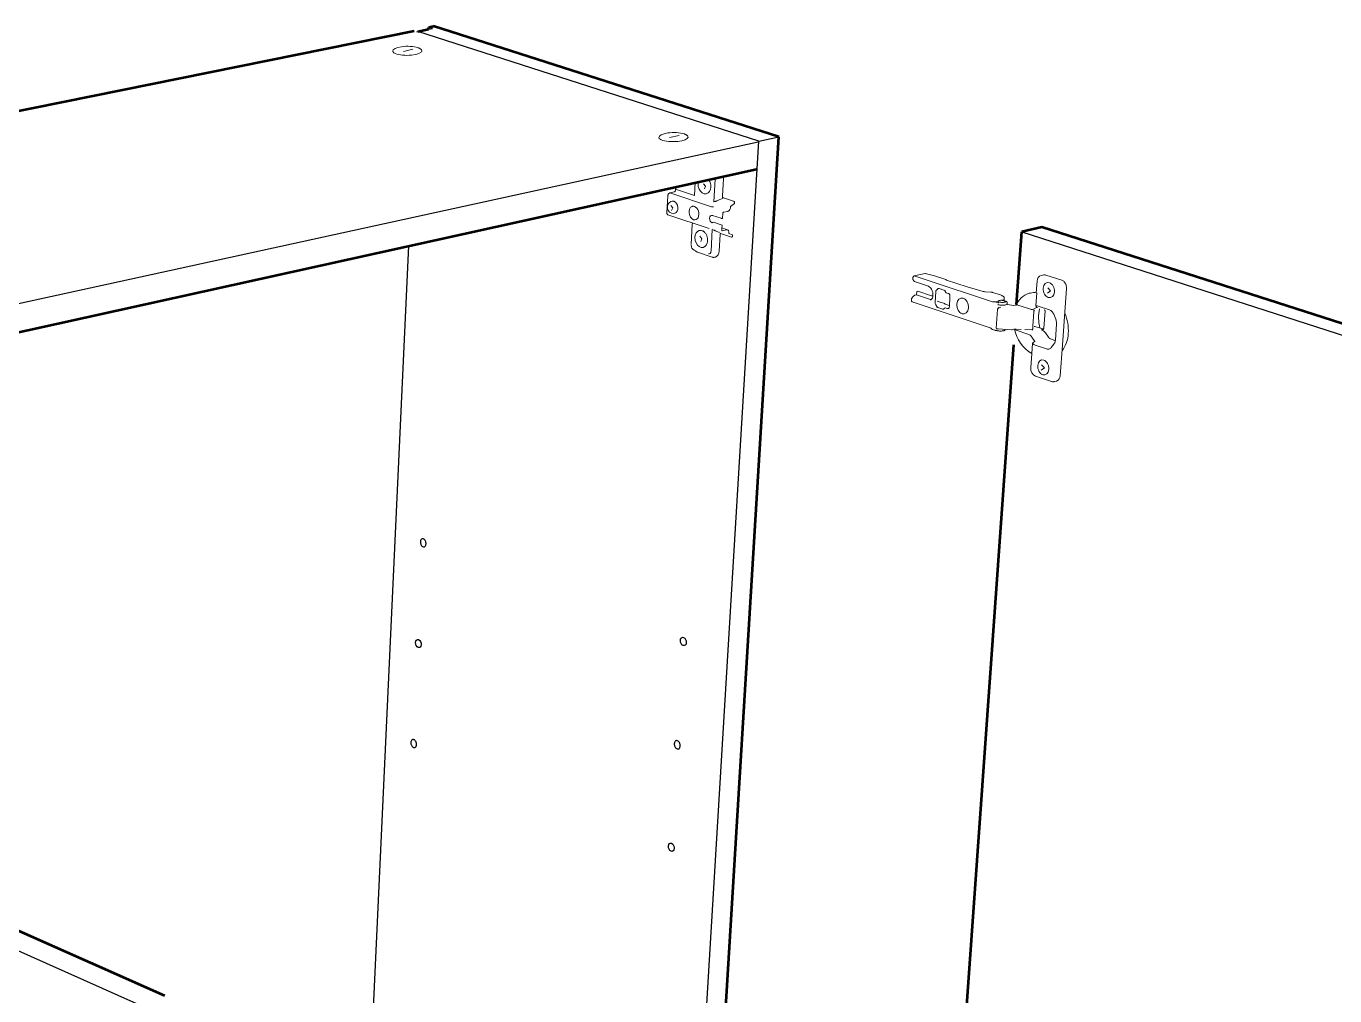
# Model space of a CAD drawing. Header units: inches. Extents: x 0.5 to 7.8, y 1 to 11.1.
# Drawn here: x 2.955 to 5.354, y 9.353 to 11.131 of the extents above; entities that cross this region are included whole.
import ezdxf

# ---------------------------------------------------------------- set-up
doc = ezdxf.new("R2010")
doc.units = ezdxf.units.IN
doc.header["$MEASUREMENT"] = 0
doc.layers.add('PDF_Geometry', color=7, linetype='Continuous')

msp = doc.modelspace()

# ---------------------------------------------------------------- linework, layer by layer
at = {"layer": 'PDF_Geometry', "lineweight": 53}
for points in [[(3.6927, 11.129), (3.7017, 11.1308)], [(4.3347, 10.928), (3.7017, 11.1308)], [(3.6662, 11.1217), (0.6053, 10.5026), (0.6054, 10.5005)], [(3.6726, 11.1211), (3.6925, 11.1252)], [(3.6726, 11.1196), (3.6726, 11.1211)], [(3.6925, 11.1252), (3.6927, 11.129)], [(4.1995, 8.7102), (4.3347, 10.928)], [(1.196, 10.1844), (4.2937, 10.869)], [(4.7703, 10.6209), (4.7797, 10.7537)], [(6.1203, 7.8293), (6.3809, 10.26), (4.8166, 10.7623), (4.7797, 10.7538)], [(4.6309, 8.6563), (4.765, 10.5465)], [(3.2092, 9.3533), (1.6988, 10.0239)]]:
    msp.add_lwpolyline(points, dxfattribs=at)
at = {"layer": 'PDF_Geometry', "lineweight": 25}
for points in [[(4.1643, 8.6988), (4.2979, 10.92), (3.6726, 11.1211)], [(3.6925, 11.1252), (3.6999, 11.1267)], [(3.6999, 11.1267), (3.6927, 11.129)], [(1.1956, 10.241), (4.2966, 10.9188)], [(4.2979, 10.92), (4.3347, 10.928)], [(4.7797, 10.7538), (6.3437, 10.2496)], [(3.6555, 10.728), (3.5761, 9.0142)], [(3.056, 6.5542), (3.1577, 9.3389), (1.649, 10.0123)]]:
    msp.add_lwpolyline(points, dxfattribs=at)
at = {"layer": 'PDF_Geometry', "lineweight": 18}
for points in [[(3.6311, 11.0807), (3.6298, 11.0813), (3.6288, 11.082), (3.6279, 11.0827), (3.6273, 11.0835), (3.6269, 11.0843), (3.6268, 11.085)], [(3.6268, 11.085), (3.6268, 11.0841)], [(3.6463, 11.0847), (3.6636, 11.0884)], [(3.673, 11.0913), (3.6732, 11.0913), (3.6735, 11.0913), (3.6737, 11.0913), (3.6739, 11.0913), (3.6741, 11.0913), (3.6743, 11.0913)], [(3.6799, 11.0864), (3.6796, 11.0873), (3.6789, 11.0881), (3.6781, 11.0889), (3.6773, 11.0894), (3.6763, 11.0901), (3.675, 11.0907), (3.6743, 11.091), (3.6743, 11.0913)], [(3.6743, 11.0906), (3.6743, 11.0909)], [(3.6801, 11.0855), (3.6801, 11.0845)], [(4.1191, 10.9225), (4.1177, 10.9232), (4.1167, 10.9239), (4.1159, 10.9246), (4.1152, 10.9254), (4.1148, 10.9261), (4.1147, 10.9269)], [(4.1147, 10.9269), (4.1147, 10.9259)], [(4.1342, 10.9265), (4.1516, 10.9302)], [(4.161, 10.9332), (4.1612, 10.9332), (4.1615, 10.9332), (4.1616, 10.9332), (4.1618, 10.9332), (4.162, 10.9332), (4.1622, 10.9332)], [(4.1679, 10.9283), (4.1675, 10.9292), (4.1669, 10.93), (4.1661, 10.9308), (4.1652, 10.9313), (4.1642, 10.932), (4.163, 10.9325), (4.1622, 10.9328), (4.1622, 10.9332)], [(4.1622, 10.9325), (4.1622, 10.9328)], [(4.1681, 10.9274), (4.1681, 10.9264)], [(4.1453, 10.832), (4.1798, 10.8206), (4.1813, 10.8442)], [(4.1867, 10.8368), (4.1864, 10.8381), (4.1864, 10.8394), (4.1863, 10.8407), (4.1863, 10.842), (4.1863, 10.8433), (4.1864, 10.8445), (4.1866, 10.8454)], [(4.2059, 10.8497), (4.2063, 10.8491), (4.2069, 10.8481), (4.2076, 10.8469), (4.2081, 10.8458), (4.2085, 10.8446), (4.2089, 10.8434), (4.2093, 10.8421), (4.2096, 10.8409), (4.2097, 10.8396), (4.2098, 10.8382), (4.2099, 10.837), (4.2098, 10.8358), (4.2097, 10.8345), (4.2095, 10.8333), (4.2092, 10.8321), (4.2091, 10.832)], [(4.2063, 10.8498), (4.2063, 10.8496), (4.2064, 10.8494), (4.2065, 10.8492), (4.2065, 10.849), (4.2066, 10.8489), (4.2066, 10.8487)], [(4.2154, 10.8088), (4.2179, 10.8506)], [(4.2179, 10.8506), (4.218, 10.8509), (4.218, 10.8512), (4.2179, 10.8515), (4.2179, 10.8517), (4.2179, 10.8519), (4.2179, 10.8523)], [(4.2331, 10.8161), (4.2325, 10.8163), (4.2319, 10.8168), (4.2315, 10.8175), (4.2312, 10.8182), (4.231, 10.8191), (4.231, 10.8199), (4.2328, 10.8508)], [(4.2325, 10.8555), (4.2327, 10.8539), (4.2328, 10.8523), (4.2328, 10.8508)], [(4.1311, 10.7853), (4.1305, 10.7856), (4.13, 10.786), (4.1296, 10.7867), (4.1293, 10.7874), (4.1292, 10.7882), (4.1292, 10.7891), (4.1309, 10.8198)], [(4.1309, 10.8198), (4.1311, 10.8209), (4.1314, 10.8219), (4.1319, 10.8229), (4.1325, 10.8237), (4.1331, 10.8244), (4.1339, 10.8249), (4.1346, 10.8252), (4.2111, 10.7999)], [(4.1453, 10.832), (4.1452, 10.8306), (4.145, 10.8297), (4.1448, 10.829), (4.1443, 10.8282), (4.1439, 10.8277), (4.1433, 10.8272), (4.1427, 10.827), (4.1346, 10.8252)], [(4.1453, 10.832), (4.1454, 10.8327), (4.1456, 10.8333), (4.1458, 10.834), (4.1462, 10.8346), (4.1467, 10.835)], [(4.1493, 10.8371), (4.1467, 10.835)], [(4.1964, 10.842), (4.2001, 10.8374), (4.1981, 10.8327)], [(4.1362, 10.8024), (4.14, 10.7977), (4.1379, 10.7931)], [(4.1423, 10.8097), (4.1412, 10.81), (4.1403, 10.8101), (4.1392, 10.8099)], [(4.1783, 10.7759), (4.1772, 10.7765), (4.176, 10.7773), (4.1749, 10.7782), (4.1744, 10.7788), (4.1738, 10.7793), (4.1728, 10.7806), (4.172, 10.7822), (4.1713, 10.7837), (4.1709, 10.7854), (4.1705, 10.7869), (4.1703, 10.7883), (4.1702, 10.7898), (4.1702, 10.7912), (4.1704, 10.7925), (4.1706, 10.7939), (4.171, 10.7952), (4.1715, 10.7963), (4.1722, 10.7976), (4.173, 10.7986), (4.1739, 10.7995), (4.1749, 10.8001), (4.1755, 10.8004), (4.1762, 10.8006), (4.1767, 10.8007), (4.1774, 10.8008), (4.1785, 10.8007), (4.1797, 10.8004)], [(4.2145, 10.7994), (4.2137, 10.7996), (4.213, 10.7997), (4.212, 10.7999), (4.2111, 10.7999)], [(4.221, 10.8106), (4.2206, 10.8104), (4.2201, 10.8103), (4.2192, 10.81), (4.2184, 10.8097), (4.2174, 10.8095), (4.2165, 10.8092), (4.2154, 10.8088)], [(4.2293, 10.8145), (4.221, 10.8106)], [(4.2313, 10.8157), (4.2311, 10.8156), (4.2309, 10.8154), (4.2308, 10.8151), (4.2307, 10.8148)], [(4.2331, 10.8161), (4.2313, 10.8157)], [(4.2331, 10.8161), (4.2533, 10.8095), (4.2516, 10.8091)], [(4.2068, 10.7601), (4.131, 10.7851)], [(4.1435, 10.7879), (4.1435, 10.7878), (4.1434, 10.7878), (4.1433, 10.7878), (4.1432, 10.7879)], [(4.1485, 10.7922), (4.1485, 10.7922)], [(4.2129, 10.771), (4.2126, 10.7708), (4.2123, 10.7704), (4.2122, 10.7701)], [(4.2146, 10.7714), (4.2129, 10.771)], [(4.2131, 10.784), (4.2287, 10.7788), (4.2288, 10.7785), (4.2289, 10.7783), (4.2291, 10.7781)], [(4.2131, 10.784), (4.2131, 10.7837), (4.2132, 10.7835), (4.2134, 10.7834)], [(4.2303, 10.7661), (4.2146, 10.7714)], [(4.2291, 10.7781), (4.2292, 10.7781), (4.2293, 10.7781), (4.231, 10.7785)], [(4.231, 10.7785), (4.2316, 10.7878)], [(4.2328, 10.7896), (4.2324, 10.7893), (4.2319, 10.789), (4.2317, 10.7884), (4.2316, 10.7878)], [(4.1737, 10.7307), (4.1759, 10.7679)], [(4.1756, 10.7687), (4.1757, 10.7687), (4.1758, 10.7687)], [(4.1764, 10.7702), (4.1763, 10.7697), (4.1762, 10.7693), (4.1761, 10.7689), (4.176, 10.7686), (4.1759, 10.7683), (4.1759, 10.7679)], [(4.1759, 10.7679), (4.1759, 10.7681)], [(4.1979, 10.7537), (4.1976, 10.7539), (4.1972, 10.7544), (4.1968, 10.7547), (4.1963, 10.755), (4.1959, 10.7552), (4.1955, 10.7554), (4.1952, 10.7554)], [(4.1978, 10.7536), (4.1979, 10.7537), (4.1979, 10.7538)], [(4.1983, 10.7531), (4.1981, 10.7535), (4.1979, 10.7537)], [(4.199, 10.7524), (4.1997, 10.7516), (4.2004, 10.7506), (4.2011, 10.7496), (4.2016, 10.7485), (4.2022, 10.7473), (4.2027, 10.7461), (4.2031, 10.7449), (4.2033, 10.7436), (4.2036, 10.7423), (4.2038, 10.7411), (4.2039, 10.7398), (4.204, 10.7385), (4.2039, 10.7373), (4.2038, 10.7361), (4.2036, 10.7349), (4.2033, 10.7336), (4.2033, 10.7335)], [(4.2102, 10.7181), (4.2125, 10.7582)], [(4.2125, 10.7591), (4.2125, 10.7591)], [(4.2142, 10.7576), (4.2126, 10.7582)], [(4.2152, 10.7574), (4.2157, 10.7571), (4.2162, 10.7568), (4.2166, 10.7565), (4.2169, 10.7563), (4.2174, 10.756), (4.2178, 10.7559)], [(4.2257, 10.7528), (4.2178, 10.7559)], [(4.2258, 10.7546), (4.2258, 10.7546)], [(4.2267, 10.751), (4.2268, 10.751), (4.2269, 10.751), (4.227, 10.751), (4.227, 10.751), (4.2272, 10.751), (4.2273, 10.751), (4.2271, 10.7511), (4.227, 10.7513), (4.227, 10.7516)], [(4.2269, 10.749), (4.227, 10.7498), (4.2271, 10.7503), (4.2275, 10.7509), (4.2273, 10.751)], [(4.2275, 10.7509), (4.2475, 10.7442), (4.2473, 10.7444), (4.2473, 10.7446), (4.2472, 10.7449)], [(4.2298, 10.7569), (4.23, 10.7609)], [(4.2301, 10.7559), (4.2308, 10.7556), (4.2303, 10.7556), (4.2301, 10.7559), (4.2298, 10.7563), (4.2298, 10.7569)], [(4.2405, 10.7573), (4.23, 10.7609), (4.2303, 10.7661)], [(4.2405, 10.7573), (4.2398, 10.7575), (4.2389, 10.7574), (4.2308, 10.7556)], [(4.2431, 10.7523), (4.2431, 10.7535), (4.2429, 10.7546), (4.2425, 10.7555), (4.242, 10.7564), (4.2413, 10.757), (4.2405, 10.7573)], [(4.2431, 10.7523), (4.243, 10.7509), (4.2496, 10.7481)], [(4.2496, 10.7481), (4.2494, 10.7446), (4.2477, 10.7442)], [(4.1894, 10.7456), (4.1932, 10.741), (4.1912, 10.7364)], [(4.2477, 10.7442), (4.2476, 10.7442), (4.2475, 10.7442)], [(4.1808, 10.7196), (4.1813, 10.7191), (4.1822, 10.7183), (4.183, 10.7177), (4.1838, 10.7172), (4.1846, 10.7167), (4.1854, 10.7164), (4.1852, 10.7165), (4.1851, 10.7167), (4.1851, 10.717)], [(4.6031, 10.6776), (4.603, 10.6776), (4.6029, 10.6776), (4.6028, 10.6776), (4.6027, 10.6776), (4.6028, 10.6776), (4.6029, 10.6776), (4.5826, 10.6729)], [(4.6029, 10.6777), (4.6197, 10.6734), (4.6407, 10.6664), (4.6416, 10.6655), (4.6795, 10.6529), (4.7092, 10.6445), (4.71, 10.6443), (4.7109, 10.6442), (4.7118, 10.644), (4.7127, 10.644)], [(4.6029, 10.6776), (4.603, 10.6776), (4.6031, 10.6776)], [(4.8201, 10.6749), (4.8214, 10.6751), (4.8227, 10.6751), (4.824, 10.6747), (4.853, 10.6653)], [(4.5799, 10.6693), (4.58, 10.6693), (4.5802, 10.6692)], [(4.5919, 10.67), (4.5917, 10.67), (4.5915, 10.67), (4.5826, 10.6729), (4.582, 10.6726), (4.5815, 10.6722), (4.5809, 10.6716), (4.5805, 10.6708), (4.5802, 10.67), (4.5801, 10.6692)], [(4.5833, 10.6627), (4.5824, 10.6631), (4.5817, 10.6638), (4.5811, 10.6645), (4.5806, 10.6656), (4.5802, 10.6667), (4.5801, 10.6679), (4.5801, 10.6692)], [(4.5824, 10.6729), (4.5825, 10.6729), (4.5826, 10.6729)], [(4.5915, 10.67), (4.6044, 10.6657)], [(4.6048, 10.6657), (4.6046, 10.6657), (4.6044, 10.6657)], [(4.6044, 10.6657), (4.7261, 10.6255)], [(4.6197, 10.6734), (4.6198, 10.6734), (4.6199, 10.6734)], [(4.6199, 10.6734), (4.6199, 10.6734)], [(4.6407, 10.6664), (4.6409, 10.6664), (4.6409, 10.6664)], [(4.6409, 10.6664), (4.641, 10.6663), (4.6412, 10.6662)], [(4.6412, 10.6662), (4.642, 10.6654), (4.6419, 10.6655)], [(4.6416, 10.6655), (4.6417, 10.6655), (4.6419, 10.6655)], [(4.6796, 10.6529), (4.6796, 10.6529), (4.6797, 10.6529)], [(4.6797, 10.6529), (4.6797, 10.6529)], [(4.8268, 10.6414), (4.8326, 10.6456), (4.8275, 10.651)], [(4.853, 10.6653), (4.8542, 10.6648), (4.8555, 10.6641), (4.8566, 10.6631), (4.8577, 10.662), (4.8587, 10.6608), (4.8596, 10.6593), (4.8603, 10.6578), (4.8609, 10.6562), (4.8614, 10.6545), (4.8617, 10.6528), (4.8618, 10.651), (4.8618, 10.6493), (4.8593, 10.6158)], [(4.5771, 10.6284), (4.5772, 10.6284), (4.5774, 10.6283)], [(4.5834, 10.6375), (4.5835, 10.6375), (4.5836, 10.6375)], [(4.5868, 10.6383), (4.587, 10.6384)], [(4.587, 10.6384), (4.5871, 10.6384), (4.5871, 10.6383)], [(4.5872, 10.644), (4.5873, 10.6439), (4.5875, 10.6439), (4.5871, 10.6383)], [(4.5872, 10.644), (4.5873, 10.644), (4.5873, 10.6441), (4.5873, 10.6442), (4.5873, 10.6443), (4.5874, 10.6443), (4.5874, 10.6444), (4.5874, 10.6445), (4.5875, 10.6445), (4.5875, 10.6446), (4.5876, 10.6446), (4.5877, 10.6446), (4.5877, 10.6447), (4.5878, 10.6447), (4.5879, 10.6447), (4.5879, 10.6448)], [(4.5879, 10.6448), (4.588, 10.6448), (4.5882, 10.6447)], [(4.5882, 10.6447), (4.5893, 10.645), (4.6145, 10.6366), (4.6152, 10.6365), (4.6158, 10.6364)], [(4.5895, 10.645), (4.5894, 10.645), (4.5894, 10.6451), (4.5893, 10.6451), (4.5892, 10.6451), (4.5891, 10.6451), (4.5891, 10.645), (4.589, 10.645), (4.5892, 10.645), (4.5893, 10.645)], [(4.5893, 10.645), (4.5894, 10.645), (4.5895, 10.645)], [(4.6141, 10.6489), (4.614, 10.6489)], [(4.6169, 10.6372), (4.6169, 10.6372), (4.6169, 10.6385), (4.6169, 10.6397), (4.6167, 10.641), (4.6165, 10.6424), (4.6162, 10.6437), (4.6158, 10.6451), (4.6154, 10.6463), (4.6148, 10.6475), (4.6142, 10.6488), (4.6141, 10.649)], [(4.6145, 10.6366), (4.6147, 10.6366), (4.6148, 10.6366)], [(4.6153, 10.6362), (4.6157, 10.6364), (4.6158, 10.6365)], [(4.6224, 10.6447), (4.6209, 10.6243)], [(4.626, 10.6495), (4.6238, 10.6478), (4.6232, 10.6473), (4.6228, 10.6465), (4.6225, 10.6456), (4.6223, 10.6447)], [(4.6466, 10.619), (4.6393, 10.6215), (4.6384, 10.6224), (4.6246, 10.627)], [(4.6284, 10.65), (4.6278, 10.6501), (4.6272, 10.6501), (4.6266, 10.6499), (4.626, 10.6495)], [(4.6372, 10.6471), (4.6284, 10.65)], [(4.6396, 10.6446), (4.6392, 10.6455), (4.6386, 10.6462), (4.6378, 10.6468), (4.6372, 10.6471)], [(4.6406, 10.6429), (4.6396, 10.6446)], [(4.6414, 10.6421), (4.641, 10.6423), (4.6408, 10.6425), (4.6406, 10.6429)], [(4.645, 10.6408), (4.6414, 10.6421)], [(4.6482, 10.6349), (4.6482, 10.636), (4.648, 10.6371), (4.6477, 10.6381), (4.6472, 10.639), (4.6465, 10.6399), (4.6458, 10.6405), (4.645, 10.6408)], [(4.6482, 10.6349), (4.647, 10.6168), (4.6467, 10.6169), (4.6466, 10.617), (4.6465, 10.6171)], [(4.7092, 10.6445), (4.7093, 10.6446), (4.7094, 10.6446)], [(4.7262, 10.6429), (4.7259, 10.6429), (4.7255, 10.643), (4.7251, 10.6432), (4.7246, 10.6432), (4.7241, 10.6433), (4.7236, 10.6434), (4.7232, 10.6434), (4.7127, 10.644), (4.7232, 10.6434), (4.7242, 10.6433), (4.7252, 10.6431), (4.7259, 10.6429)], [(4.7127, 10.644), (4.7127, 10.644)], [(4.7232, 10.6434), (4.7232, 10.6434)], [(4.7405, 10.6381), (4.7259, 10.6429)], [(4.7259, 10.6429), (4.726, 10.6429), (4.7262, 10.6429)], [(4.7365, 10.6268), (4.7308, 10.6254)], [(4.7365, 10.6268), (4.7364, 10.6258)], [(4.7481, 10.6273), (4.748, 10.6273), (4.7489, 10.627), (4.7494, 10.6267), (4.7497, 10.6263), (4.7497, 10.6258), (4.7495, 10.6255), (4.749, 10.6252), (4.7484, 10.6249), (4.7474, 10.6247), (4.7463, 10.6245), (4.7451, 10.6244), (4.7439, 10.6244), (4.7425, 10.6245), (4.7412, 10.6247), (4.74, 10.6249), (4.7389, 10.6252), (4.7379, 10.6255), (4.7373, 10.6258), (4.7367, 10.6262), (4.7365, 10.6266), (4.7365, 10.627), (4.7368, 10.6273), (4.7373, 10.6276), (4.7381, 10.6279), (4.739, 10.6281), (4.7402, 10.6282), (4.7415, 10.6283), (4.7427, 10.6283), (4.744, 10.6282), (4.7454, 10.628), (4.7466, 10.6278)], [(4.7475, 10.6325), (4.7475, 10.6332), (4.7473, 10.6338), (4.7469, 10.6345), (4.7464, 10.6351), (4.7457, 10.6356), (4.745, 10.6362), (4.744, 10.6367), (4.743, 10.6371), (4.7419, 10.6376), (4.7406, 10.6381), (4.7406, 10.6381), (4.7405, 10.6381)], [(4.7461, 10.6279), (4.7455, 10.6282), (4.7449, 10.6284), (4.7444, 10.6287), (4.7425, 10.6283)], [(4.7449, 10.6286), (4.7452, 10.6285), (4.7455, 10.6283), (4.7458, 10.6281), (4.7462, 10.6279)], [(4.7462, 10.6279), (4.7471, 10.6291), (4.7473, 10.6297), (4.7474, 10.6302)], [(4.7462, 10.6279), (4.7463, 10.6279), (4.7466, 10.6278)], [(4.7466, 10.6278), (4.7472, 10.6276), (4.7477, 10.6274)], [(4.7471, 10.6291), (4.7472, 10.6315), (4.7474, 10.632), (4.7475, 10.6325)], [(4.7477, 10.6274), (4.7479, 10.6274), (4.748, 10.6273)], [(4.7481, 10.6273), (4.7481, 10.6273)], [(4.7481, 10.6273), (4.749, 10.6271), (4.7498, 10.6268), (4.7505, 10.6266), (4.7512, 10.6263), (4.7518, 10.6259), (4.7523, 10.6256), (4.7525, 10.6252), (4.7527, 10.6249), (4.7529, 10.6245), (4.753, 10.624)], [(4.7958, 10.6417), (4.7983, 10.6422), (4.801, 10.6424), (4.8036, 10.6425), (4.8063, 10.6422)], [(4.8057, 10.6179), (4.8072, 10.6421)], [(4.6209, 10.6243), (4.621, 10.6233), (4.6211, 10.6222), (4.6215, 10.6212), (4.622, 10.6203)], [(4.622, 10.6203), (4.6238, 10.6172)], [(4.6238, 10.6172), (4.6243, 10.6166), (4.6248, 10.616), (4.6254, 10.6155), (4.626, 10.6152), (4.6347, 10.6123)], [(4.6347, 10.6123), (4.6355, 10.6122), (4.6362, 10.6123), (4.6369, 10.6126), (4.6375, 10.6131)], [(4.6375, 10.6131), (4.6386, 10.6142)], [(4.6386, 10.6142), (4.6389, 10.6144), (4.6392, 10.6145), (4.6395, 10.6144)], [(4.6395, 10.6144), (4.6431, 10.6132)], [(4.6431, 10.6132), (4.644, 10.6131), (4.6447, 10.6132), (4.6455, 10.6135), (4.6461, 10.614), (4.6465, 10.6148), (4.6469, 10.6157), (4.647, 10.6168)], [(4.7261, 10.6255), (4.7266, 10.6254), (4.727, 10.6254)], [(4.7271, 10.6253), (4.7272, 10.6254), (4.7274, 10.6255), (4.7276, 10.6255), (4.7278, 10.6256), (4.7279, 10.6256)], [(4.7359, 10.6238), (4.7308, 10.6255), (4.7299, 10.6257), (4.7289, 10.6257), (4.7279, 10.6256)], [(4.733, 10.5771), (4.7351, 10.6115)], [(4.7378, 10.6149), (4.7371, 10.6146), (4.7365, 10.6141), (4.736, 10.6134), (4.7358, 10.6128), (4.7355, 10.612)], [(4.7355, 10.612), (4.7355, 10.6116)], [(4.7358, 10.6204), (4.7365, 10.6203), (4.737, 10.6203), (4.7383, 10.62), (4.7397, 10.6197), (4.7412, 10.6195), (4.7428, 10.6194), (4.7443, 10.6193), (4.7458, 10.6194), (4.7472, 10.6194), (4.7486, 10.6196), (4.7498, 10.6198), (4.7508, 10.6201), (4.7517, 10.6204), (4.7523, 10.6208), (4.7526, 10.6212), (4.7528, 10.6216)], [(4.7359, 10.6238), (4.7362, 10.6238), (4.7366, 10.6237), (4.7369, 10.6237), (4.7371, 10.6237), (4.7374, 10.6236), (4.7377, 10.6236)], [(4.7373, 10.6142), (4.7376, 10.6143), (4.7378, 10.6144)], [(4.7411, 10.6159), (4.7378, 10.6149), (4.7378, 10.6144)], [(4.7498, 10.6259), (4.7497, 10.625)], [(4.7528, 10.6216), (4.753, 10.624)], [(4.7528, 10.6206), (4.7654, 10.6189), (4.7666, 10.6185)], [(4.7707, 10.6201), (4.7958, 10.6118)], [(4.7958, 10.6118), (4.7971, 10.6114), (4.7985, 10.6113), (4.7997, 10.6115), (4.8011, 10.6118), (4.8022, 10.6125)], [(4.8021, 10.6075), (4.8002, 10.581)], [(4.8015, 10.6101), (4.8026, 10.6104)], [(4.8023, 10.6103), (4.8022, 10.6097), (4.8022, 10.6088), (4.8021, 10.6082), (4.8021, 10.6075)], [(4.8022, 10.6125), (4.8066, 10.6153)], [(4.8096, 10.6176), (4.8082, 10.6179), (4.8069, 10.618), (4.8057, 10.6179), (4.8059, 10.617), (4.8063, 10.6164), (4.8068, 10.6157), (4.8074, 10.6153), (4.808, 10.6152), (4.8086, 10.6152)], [(4.8096, 10.6176), (4.8304, 10.6107), (4.8318, 10.6101), (4.8331, 10.6094), (4.8343, 10.6084), (4.8354, 10.6072), (4.8365, 10.6058), (4.8374, 10.6043), (4.8383, 10.6026)], [(4.8195, 10.5753), (4.8198, 10.5758), (4.82, 10.5764), (4.8201, 10.577), (4.8224, 10.6088)], [(4.8217, 10.6114), (4.8221, 10.6105), (4.8223, 10.6097), (4.8224, 10.6088)], [(4.8383, 10.6026), (4.842, 10.5938), (4.8426, 10.592), (4.8431, 10.5903), (4.8434, 10.5885), (4.8435, 10.5867), (4.8435, 10.585)], [(4.8593, 10.6158), (4.8542, 10.5458)], [(4.8, 10.5789), (4.8, 10.5781), (4.7999, 10.5775), (4.7998, 10.5768), (4.7998, 10.5763), (4.7998, 10.5759), (4.7997, 10.5756), (4.7997, 10.5754), (4.7997, 10.5752), (4.7997, 10.5751), (4.7997, 10.575), (4.7996, 10.5748), (4.7995, 10.5746), (4.7993, 10.5744), (4.7989, 10.5741), (4.7987, 10.574), (4.7985, 10.5739)], [(4.8002, 10.581), (4.8, 10.5789)], [(4.8022, 10.5802), (4.8037, 10.5805)], [(4.8037, 10.5805), (4.8182, 10.5758)], [(4.8413, 10.5552), (4.8435, 10.585)], [(4.7228, 10.5773), (4.7226, 10.5774), (4.7224, 10.5776), (4.7223, 10.5777), (4.7221, 10.5778), (4.722, 10.5779), (4.7219, 10.5779)], [(4.7265, 10.5747), (4.7258, 10.575), (4.7252, 10.5753), (4.7246, 10.5756), (4.7241, 10.5761), (4.7234, 10.5766), (4.7228, 10.5773)], [(4.7311, 10.5731), (4.7265, 10.5747)], [(4.7305, 10.5735), (4.7306, 10.5734), (4.7307, 10.5733), (4.7308, 10.5733), (4.7309, 10.5732), (4.731, 10.5732), (4.7311, 10.5731)], [(4.7312, 10.5731), (4.7311, 10.5731)], [(4.7311, 10.5731), (4.7311, 10.5731)], [(4.7323, 10.573), (4.7321, 10.573), (4.732, 10.573), (4.7318, 10.573), (4.7316, 10.573), (4.7314, 10.5731), (4.7312, 10.5731)], [(4.7339, 10.5728), (4.7337, 10.5729), (4.7335, 10.5729), (4.7332, 10.5729), (4.7329, 10.5729), (4.7326, 10.573), (4.7323, 10.573)], [(4.7339, 10.5728), (4.7346, 10.5727), (4.7347, 10.5726), (4.7348, 10.5726)], [(4.744, 10.5721), (4.7439, 10.5721), (4.7429, 10.572), (4.742, 10.5719), (4.7408, 10.5719), (4.7399, 10.572), (4.7389, 10.572), (4.7378, 10.5721), (4.7368, 10.5723), (4.7358, 10.5724), (4.7349, 10.5726), (4.7346, 10.5727)], [(4.744, 10.5721), (4.7449, 10.5722), (4.7458, 10.5724), (4.7467, 10.5726), (4.7473, 10.5728), (4.7479, 10.5729), (4.7484, 10.5732), (4.7488, 10.5736), (4.7492, 10.574), (4.7494, 10.5744), (4.7495, 10.5748), (4.7495, 10.575)], [(4.7674, 10.574), (4.7672, 10.5748), (4.767, 10.5756)], [(4.7925, 10.5657), (4.7674, 10.574), (4.7676, 10.5743), (4.7678, 10.5747), (4.7681, 10.5748), (4.7684, 10.5751), (4.7688, 10.5753), (4.7692, 10.5755)], [(4.7853, 10.5745), (4.798, 10.5739)], [(4.7985, 10.5608), (4.7975, 10.5621), (4.7964, 10.5633), (4.7951, 10.5642), (4.7938, 10.5651), (4.7925, 10.5657)], [(4.7985, 10.5739), (4.7984, 10.5739), (4.798, 10.5739)], [(4.7998, 10.574), (4.7996, 10.574), (4.7994, 10.574), (4.7992, 10.574), (4.799, 10.574), (4.7988, 10.5739), (4.7985, 10.5739)], [(4.8038, 10.553), (4.7985, 10.5608)], [(4.8158, 10.5745), (4.8172, 10.5738), (4.8186, 10.573), (4.8198, 10.5722), (4.8209, 10.5712), (4.822, 10.5699), (4.8233, 10.5684)], [(4.8182, 10.5758), (4.8195, 10.5753), (4.819, 10.5749), (4.8185, 10.5747), (4.818, 10.5745), (4.8174, 10.5747)], [(4.8193, 10.5751), (4.8174, 10.5747)], [(4.8233, 10.5684), (4.8285, 10.5607)], [(4.8285, 10.5607), (4.8294, 10.5596), (4.8303, 10.5587), (4.8314, 10.558), (4.8324, 10.5576)], [(4.8401, 10.5549), (4.8324, 10.5576)], [(4.8402, 10.556), (4.8403, 10.5558), (4.8407, 10.5555), (4.8413, 10.5552), (4.8411, 10.5535), (4.8407, 10.5519), (4.8401, 10.5504), (4.8394, 10.549), (4.8386, 10.5477)], [(4.8042, 10.5525), (4.804, 10.5527), (4.8038, 10.553)], [(4.8252, 10.5391), (4.8266, 10.5388), (4.828, 10.5387), (4.8293, 10.5388), (4.8305, 10.5392), (4.8318, 10.5398), (4.8328, 10.5407), (4.8338, 10.5417), (4.8386, 10.5477)], [(4.8612, 10.5497), (4.8611, 10.5496)], [(4.8156, 10.5003), (4.8214, 10.5045), (4.8162, 10.51)]]:
    msp.add_lwpolyline(points, dxfattribs=at)
for points in [[(4.1445, 10.7882), (4.1441, 10.7881), (4.1412, 10.7875, -0.780152), (4.1365, 10.8094), (4.1392, 10.8099)], [(4.2533, 10.8095), (4.2531, 10.8059), (4.2459, 10.8, -0.330964), (4.2409, 10.7914), (4.2328, 10.7896)], [(4.1854, 10.7165), (4.2122, 10.7074), (4.2127, 10.7073), (4.2132, 10.7072), (4.2139, 10.707), (4.2148, 10.707), (4.2155, 10.707), (4.2164, 10.7072), (4.2181, 10.7076, 0.3237), (4.225, 10.7183), (4.2269, 10.749)], [(4.1808, 10.7196), (4.1798, 10.72), (4.1796, 10.7201), (4.1795, 10.7201, -0.279509), (4.1737, 10.7295)], [(4.8063, 10.6423), (4.8079, 10.6635, -0.326746), (4.8154, 10.6739), (4.8201, 10.6749)], [(4.5833, 10.6627), (4.5885, 10.661), (4.6085, 10.6543, -0.166828), (4.614, 10.6489), (4.6138, 10.649), (4.6138, 10.6493), (4.6138, 10.6496)], [(4.722, 10.5779), (4.5786, 10.6257), (4.5782, 10.6259), (4.5778, 10.6264), (4.5775, 10.6268), (4.5774, 10.6275), (4.5774, 10.6283, -0.285496), (4.5836, 10.6375), (4.5871, 10.6383), (4.6124, 10.6299), (4.6132, 10.6297), (4.6139, 10.6296)], [(4.6148, 10.6366), (4.6151, 10.6365), (4.6154, 10.6365), (4.6156, 10.6365), (4.6158, 10.6365), (4.6162, 10.6367), (4.6167, 10.637), (4.6169, 10.6372, -0.27008), (4.6127, 10.6288)], [(4.769, 10.6181, -0.244024), (4.7934, 10.6411), (4.7958, 10.6417)], [(4.8535, 10.5361, 0.160672), (4.865, 10.5675, 0.121969), (4.8585, 10.6048)], [(4.7328, 10.5761), (4.7331, 10.5761), (4.7334, 10.5761), (4.7336, 10.576), (4.7338, 10.576), (4.7342, 10.576), (4.7345, 10.576), (4.7349, 10.5759), (4.7353, 10.5759), (4.7355, 10.5759), (4.7358, 10.5759), (4.7362, 10.5759), (4.7612, 10.5742, 0.08303), (4.7634, 10.5747), (4.765, 10.5752), (4.7653, 10.5753), (4.7657, 10.5754), (4.7661, 10.5755), (4.7667, 10.5756), (4.7672, 10.5756), (4.7677, 10.5756), (4.7789, 10.5749)], [(4.7997, 10.5491), (4.7983, 10.5307, -0.221863), (4.7664, 10.5756)], [(4.8542, 10.5458), (4.8502, 10.4901, -0.314359), (4.8437, 10.4803), (4.839, 10.4792), (4.8383, 10.479), (4.8374, 10.479), (4.8367, 10.479), (4.8358, 10.479), (4.835, 10.4792), (4.8341, 10.4795), (4.8052, 10.4892, -0.330594), (4.7964, 10.5044), (4.7983, 10.5307)], [(4.8252, 10.5391), (4.8045, 10.546), (4.8031, 10.5466), (4.8018, 10.5474), (4.8007, 10.5483), (4.8001, 10.5485), (4.7998, 10.5488), (4.7997, 10.5491, -0.290969), (4.8022, 10.5521), (4.8046, 10.5526)]]:
    msp.add_lwpolyline(points, format="xyb", dxfattribs=at)
at = {"layer": 'PDF_Geometry', "lineweight": 25}
for points in [[(3.6775, 10.1858), (3.6775, 10.1845), (3.6777, 10.1832), (3.678, 10.1819), (3.6785, 10.1807), (3.6791, 10.1795), (3.6797, 10.1785), (3.6806, 10.1777), (3.6814, 10.1771), (3.6823, 10.1766), (3.6832, 10.1763), (3.6841, 10.1763), (3.6849, 10.1766), (3.6857, 10.177), (3.6864, 10.1776), (3.6869, 10.1785), (3.6874, 10.1795), (3.6877, 10.1807), (3.6879, 10.1819), (3.6878, 10.1831), (3.6877, 10.1844), (3.6873, 10.1858), (3.6868, 10.187), (3.6863, 10.1881), (3.6855, 10.1892), (3.6847, 10.19), (3.6839, 10.1907), (3.683, 10.1911), (3.6821, 10.1913), (3.6812, 10.1913), (3.6804, 10.1911), (3.6795, 10.1907), (3.6789, 10.19), (3.6783, 10.1892), (3.6779, 10.1881), (3.6777, 10.187)], [(3.66, 9.8178), (3.6601, 9.8166), (3.6602, 9.8153), (3.6606, 9.814), (3.661, 9.8127), (3.6616, 9.8116), (3.6623, 9.8107), (3.6631, 9.8098), (3.664, 9.8092), (3.6648, 9.8087), (3.6658, 9.8084), (3.6666, 9.8084), (3.6675, 9.8086), (3.6682, 9.809), (3.6689, 9.8096), (3.6695, 9.8105), (3.6698, 9.8114), (3.6701, 9.8125), (3.6703, 9.8137), (3.6703, 9.815), (3.6701, 9.8163), (3.6697, 9.8175), (3.6694, 9.8188), (3.6687, 9.8199), (3.668, 9.821), (3.6673, 9.8218), (3.6664, 9.8225), (3.6655, 9.8229), (3.6646, 9.8231), (3.6637, 9.8232), (3.6629, 9.823), (3.6622, 9.8226), (3.6614, 9.822), (3.661, 9.8211), (3.6605, 9.8202), (3.6602, 9.8191)], [(4.1428, 9.8156), (4.1429, 9.8143), (4.143, 9.8129), (4.1434, 9.8116), (4.1439, 9.8104), (4.1445, 9.8092), (4.1452, 9.8081), (4.146, 9.8073), (4.147, 9.8066), (4.1479, 9.8061), (4.1489, 9.8059), (4.1498, 9.8059), (4.1507, 9.806), (4.1515, 9.8064), (4.1522, 9.8071), (4.1528, 9.8079), (4.1533, 9.809), (4.1536, 9.8101), (4.1538, 9.8113), (4.1538, 9.8127), (4.1536, 9.814), (4.1532, 9.8153), (4.1528, 9.8166), (4.1522, 9.8178), (4.1514, 9.8188), (4.1506, 9.8196), (4.1497, 9.8204), (4.1488, 9.8209), (4.1478, 9.8211), (4.1469, 9.8211), (4.1459, 9.8209), (4.1452, 9.8205), (4.1444, 9.8198), (4.1438, 9.819), (4.1434, 9.818), (4.143, 9.8168)]]:
    msp.add_lwpolyline(points, close=True, dxfattribs=at)
at = {"layer": 'PDF_Geometry', "lineweight": 18}
msp.add_arc((4.8848, 10.5969), 0.0743, 167.63, 195.1193, dxfattribs=at)
for centre, major_axis, ratio, start_param, end_param in [((3.6538, 11.0853), (-0.0271, 0), 0.319702, 3.922395, 6.314986), ((3.6531, 11.0855), (0.027, 0.0001), 0.301892, 3.763492, 6.278227), ((4.1417, 10.9272), (0.027, 0), 0.318352, 0.775874, 3.177001), ((4.141, 10.9273), (0.027, 0.0001), 0.301892, 3.763492, 6.278227), ((4.198, 10.8389), (-0.0035, 0.0153), 0.731734, 1.538053, 4.087745), ((4.1419, 10.799), (-0.0023, 0.0109), 0.663934, 3.126602, 5.937423), ((4.1791, 10.7881), (-0.0024, 0.0124), 0.6863, 2.780048, 5.942237), ((4.2127, 10.777), (-0.00158, 0.00706), 0.692341, 5.898886, 9.016485), ((4.1925, 10.7405), (-0.0039, 0.0158), 0.716674, 5.373638, 7.817687), ((4.1923, 10.741), (-0.0031, 0.0159), 0.714863, 1.604804, 4.088028), ((4.2068, 10.7175), (0.001, 0.00409), 0.771867, 3.007103, 5.036863), ((4.8294, 10.647), (-0.0032, 0.0138), 0.713144, 4.305369234431703, 10.58855454161129), ((4.6713, 10.6179), (-0.0032, 0.0145), 0.70497, 2.738395475987305, 9.02158078316689), ((4.8192, 10.5053), (-0.0033, 0.0137), 0.710515, 4.290806, 10.573991)]:
    msp.add_ellipse(centre, major_axis=major_axis, ratio=ratio, start_param=start_param, end_param=end_param, dxfattribs=at)
at = {"layer": 'PDF_Geometry', "lineweight": 25}
for centre, major_axis, ratio, start_param, end_param in [((3.6739, 9.9991), (-0.00191, 0.00735), 0.656936, 1.127002, 7.410187), ((4.1594, 10.0029), (-0.00198, 0.00762), 0.673013, 1.131822, 7.415007), ((4.1374, 9.6256), (-0.00207, 0.00752), 0.667196, 1.095758, 7.378943)]:
    msp.add_ellipse(centre, major_axis=major_axis, ratio=ratio, start_param=start_param, end_param=end_param, dxfattribs=at)

doc.saveas('drawing.dxf')
